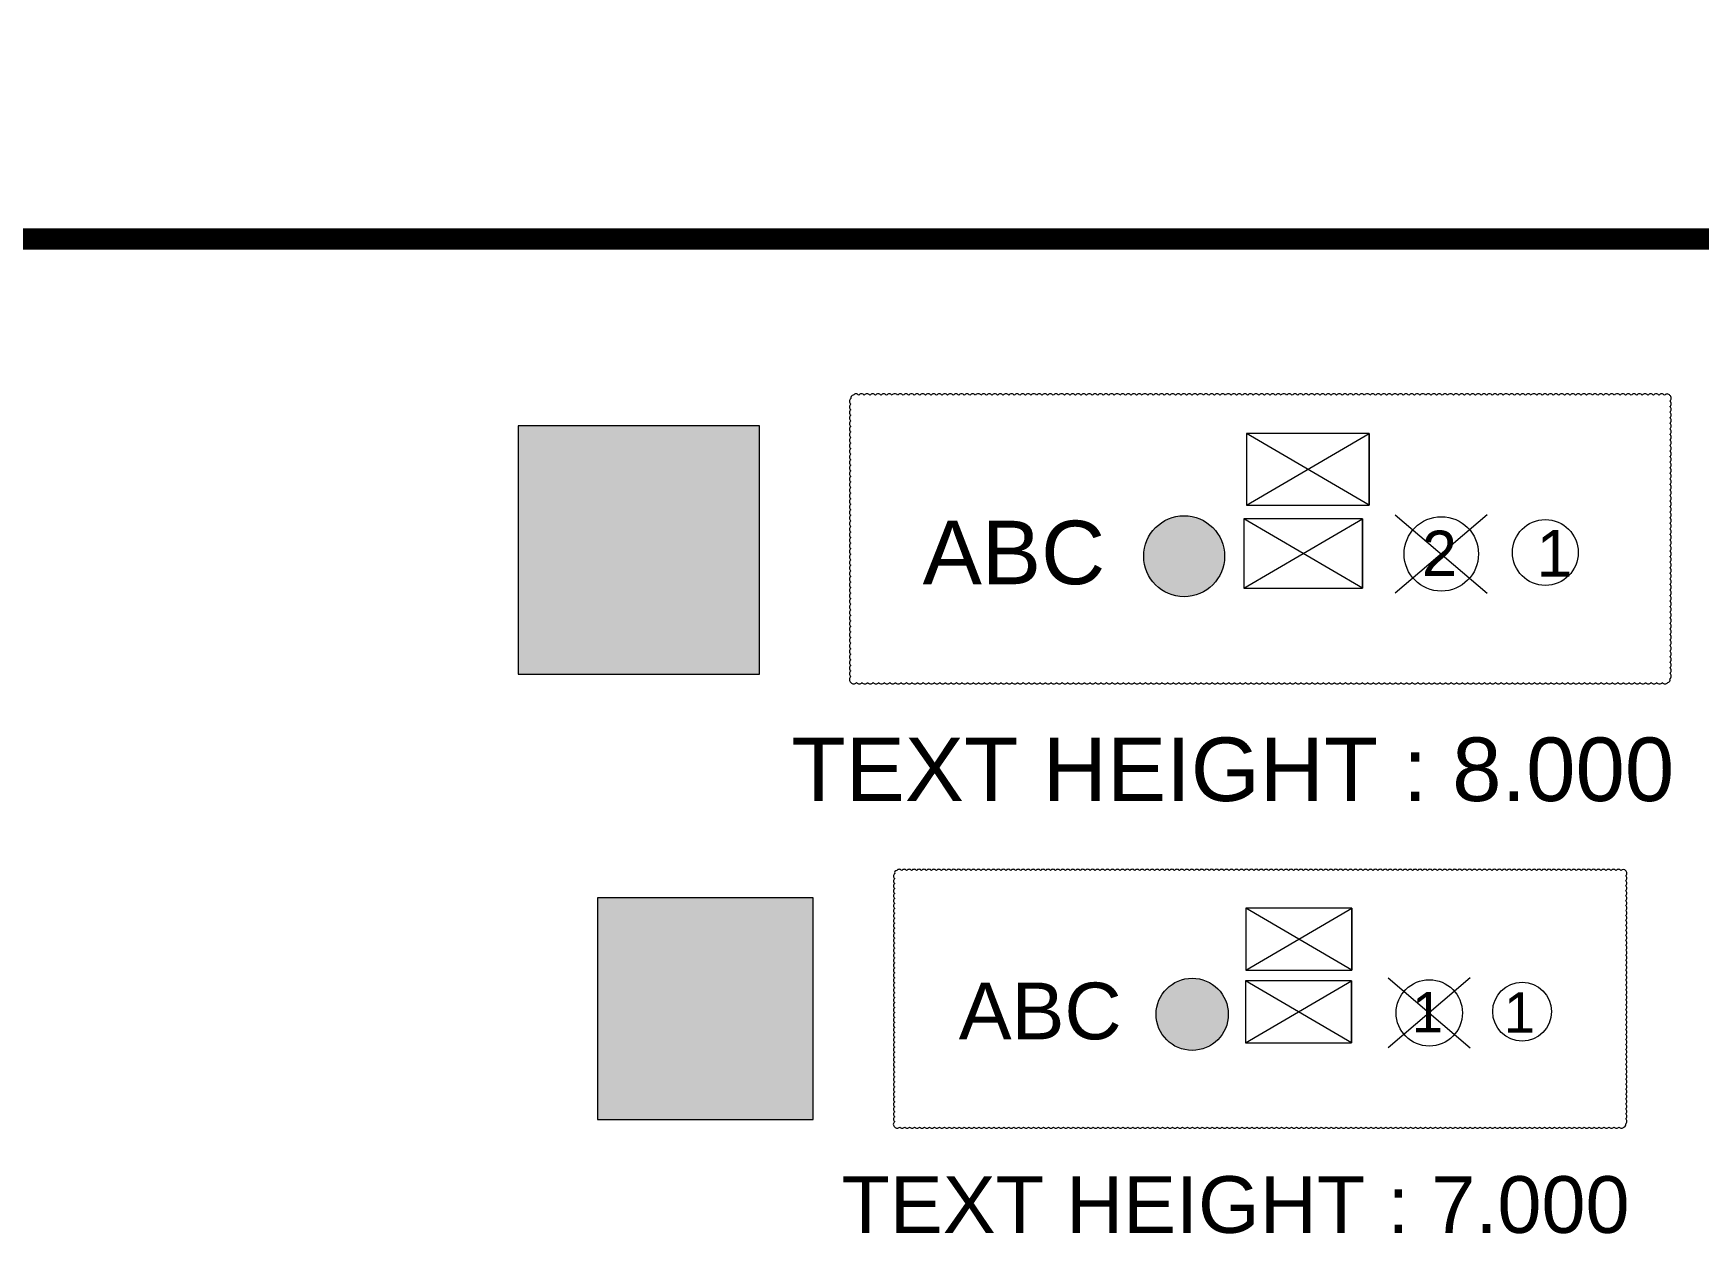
# Model space of a CAD drawing. Header units: inches. Extents: x -2907330 to 774627, y -12404360 to 10502691.
# Drawn here: x 14919.4 to 15129.8, y 250.5 to 402.1 of the extents above; entities that cross this region are included whole.
import ezdxf

# ---------------------------------------------------------------- set-up
doc = ezdxf.new("R2010")
doc.units = ezdxf.units.IN
doc.header["$MEASUREMENT"] = 0
doc.layers.add('CABLE SERVICE', color=7, linetype='Continuous', lineweight=0)
doc.styles.add('style1', font='arial.ttf', dxfattribs={"height": 2})

msp = doc.modelspace()

# ---------------------------------------------------------------- hatches: boundary and pattern name
at = {"lineweight": 0}
h = msp.add_hatch(color=3, dxfattribs=at)
h.dxf.hatch_style = 1
h.paths.add_polyline_path([(15011.12, 352.55), (14980.62, 352.55), (14980.62, 321.19), (15011.12, 321.19)])
h = msp.add_hatch(color=5, dxfattribs=at)
h.dxf.hatch_style = 1
h.paths.add_polyline_path([(15059.64, 336.07, 1), (15069.87, 336.07, 1)])
h = msp.add_hatch(color=3, dxfattribs=at)
h.dxf.hatch_style = 1
h.paths.add_polyline_path([(15017.89, 292.91), (14990.66, 292.91), (14990.66, 264.92), (15017.89, 264.92)])
h = msp.add_hatch(color=5, dxfattribs=at)
h.dxf.hatch_style = 1
h.paths.add_polyline_path([(15061.2, 278.21, 1), (15070.33, 278.21, 1)])

# ---------------------------------------------------------------- linework, layer by layer
at = {"linetype": 'Continuous', "const_width": 2.7}
msp.add_lwpolyline([(15264.58, 2028.86), (12871.15, 2028.86), (12871.15, 376.14), (15264.58, 376.14)], close=True, dxfattribs=at)
at = {"lineweight": 5}
for points in [[(15022.66, 320.12, 0.520567), (15023.36, 320.12, 0.520567), (15024.07, 320.12, 0.520567), (15024.77, 320.12, 0.520567), (15025.47, 320.12, 0.520567), (15026.17, 320.12, 0.520567), (15026.87, 320.12, 0.520567), (15027.58, 320.12, 0.520567), (15028.28, 320.12, 0.520567), (15028.98, 320.12, 0.520567), (15029.68, 320.12, 0.520567), (15030.38, 320.12, 0.520567), (15031.09, 320.12, 0.520567), (15031.79, 320.12, 0.520567), (15032.49, 320.12, 0.520567), (15033.19, 320.12, 0.520567), (15033.89, 320.12, 0.520567), (15034.6, 320.12, 0.520567), (15035.3, 320.12, 0.520567), (15036, 320.12, 0.520567), (15036.7, 320.12, 0.520567), (15037.4, 320.12, 0.520567), (15038.11, 320.12, 0.520567), (15038.81, 320.12, 0.520567), (15039.51, 320.12, 0.520567), (15040.21, 320.12, 0.520567), (15040.91, 320.12, 0.520567), (15041.62, 320.12, 0.520567), (15042.32, 320.12, 0.520567), (15043.02, 320.12, 0.520567), (15043.72, 320.12, 0.520567), (15044.42, 320.12, 0.520567), (15045.13, 320.12, 0.520567), (15045.83, 320.12, 0.520567), (15046.53, 320.12, 0.520567), (15047.23, 320.12, 0.520567), (15047.93, 320.12, 0.520567), (15048.64, 320.12, 0.520567), (15049.34, 320.12, 0.520567), (15050.04, 320.12, 0.520567), (15050.74, 320.12, 0.520567), (15051.44, 320.12, 0.520567), (15052.15, 320.12, 0.520567), (15052.85, 320.12, 0.520567), (15053.55, 320.12, 0.520567), (15054.25, 320.12, 0.520567), (15054.95, 320.12, 0.520567), (15055.66, 320.12, 0.520567), (15056.36, 320.12, 0.520567), (15057.06, 320.12, 0.520567), (15057.76, 320.12, 0.520567), (15058.46, 320.12, 0.520567), (15059.17, 320.12, 0.520567), (15059.87, 320.12, 0.520567), (15060.57, 320.12, 0.520567), (15061.27, 320.12, 0.520567), (15061.97, 320.12, 0.520567), (15062.68, 320.12, 0.520567), (15063.38, 320.12, 0.520567), (15064.08, 320.12, 0.520567), (15064.78, 320.12, 0.520567), (15065.48, 320.12, 0.520567), (15066.19, 320.12, 0.520567), (15066.89, 320.12, 0.520567), (15067.59, 320.12, 0.520567), (15068.29, 320.12, 0.520567), (15068.99, 320.12, 0.520567), (15069.7, 320.12, 0.520567), (15070.4, 320.12, 0.520567), (15071.1, 320.12, 0.520567), (15071.8, 320.12, 0.520567), (15072.5, 320.12, 0.520567), (15073.21, 320.12, 0.520567), (15073.91, 320.12, 0.520567), (15074.61, 320.12, 0.520567), (15075.31, 320.12, 0.520567), (15076.01, 320.12, 0.520567), (15076.72, 320.12, 0.520567), (15077.42, 320.12, 0.520567), (15078.12, 320.12, 0.520567), (15078.82, 320.12, 0.520567), (15079.52, 320.12, 0.520567), (15080.23, 320.12, 0.520567), (15080.93, 320.12, 0.520567), (15081.63, 320.12, 0.520567), (15082.33, 320.12, 0.520567), (15083.03, 320.12, 0.520567), (15083.74, 320.12, 0.520567), (15084.44, 320.12, 0.520567), (15085.14, 320.12, 0.520567), (15085.84, 320.12, 0.520567), (15086.54, 320.12, 0.520567), (15087.25, 320.12, 0.520567), (15087.95, 320.12, 0.520567), (15088.65, 320.12, 0.520567), (15089.35, 320.12, 0.520567), (15090.05, 320.12, 0.520567), (15090.76, 320.12, 0.520567), (15091.46, 320.12, 0.520567), (15092.16, 320.12, 0.520567), (15092.86, 320.12, 0.520567), (15093.56, 320.12, 0.520567), (15094.27, 320.12, 0.520567), (15094.97, 320.12, 0.520567), (15095.67, 320.12, 0.520567), (15096.37, 320.12, 0.520567), (15097.07, 320.12, 0.520567), (15097.78, 320.12, 0.520567), (15098.48, 320.12, 0.520567), (15099.18, 320.12, 0.520567), (15099.88, 320.12, 0.520567), (15100.58, 320.12, 0.520567), (15101.29, 320.12, 0.520567), (15101.99, 320.12, 0.520567), (15102.69, 320.12, 0.520567), (15103.39, 320.12, 0.520567), (15104.09, 320.12, 0.520567), (15104.8, 320.12, 0.520567), (15105.5, 320.12, 0.520567), (15106.2, 320.12, 0.520567), (15106.9, 320.12, 0.520567), (15107.6, 320.12, 0.520567), (15108.31, 320.12, 0.520567), (15109.01, 320.12, 0.520567), (15109.71, 320.12, 0.520567), (15110.41, 320.12, 0.520567), (15111.11, 320.12, 0.520567), (15111.82, 320.12, 0.520567), (15112.52, 320.12, 0.520567), (15113.22, 320.12, 0.520567), (15113.92, 320.12, 0.520567), (15114.62, 320.12, 0.520567), (15115.33, 320.12, 0.520567), (15116.03, 320.12, 0.520567), (15116.73, 320.12, 0.520567), (15117.43, 320.12, 0.520567), (15118.13, 320.12, 0.520567), (15118.84, 320.12, 0.520567), (15119.54, 320.12, 0.520567), (15120.24, 320.12, 0.520567), (15120.94, 320.12, 0.520567), (15121.64, 320.12, 0.520567), (15122.35, 320.12, 0.520567), (15123.05, 320.12, 0.520567), (15123.75, 320.12, 0.520567), (15124.45, 320.12, 0.520567), (15125.15, 320.12, 0.520567), (15125.85, 320.12, 0.520567), (15126.11, 320.57, 0.520567), (15126.11, 321.28, 0.520567), (15126.11, 321.98, 0.520567), (15126.11, 322.68, 0.520567), (15126.11, 323.38, 0.520567), (15126.11, 324.08, 0.520567), (15126.11, 324.79, 0.520567), (15126.11, 325.49, 0.520567), (15126.11, 326.19, 0.520567), (15126.11, 326.89, 0.520567), (15126.11, 327.59, 0.520567), (15126.11, 328.3, 0.520567), (15126.11, 329, 0.520567), (15126.11, 329.7, 0.520567), (15126.11, 330.4, 0.520567), (15126.11, 331.1, 0.520567), (15126.11, 331.81, 0.520567), (15126.11, 332.51, 0.520567), (15126.11, 333.21, 0.520567), (15126.11, 333.91, 0.520567), (15126.11, 334.61, 0.520567), (15126.11, 335.32, 0.520567), (15126.11, 336.02, 0.520567), (15126.11, 336.72, 0.520567), (15126.11, 337.42, 0.520567), (15126.11, 338.12, 0.520567), (15126.11, 338.83, 0.520567), (15126.11, 339.53, 0.520567), (15126.11, 340.23, 0.520567), (15126.11, 340.93, 0.520567), (15126.11, 341.63, 0.520567), (15126.11, 342.34, 0.520567), (15126.11, 343.04, 0.520567), (15126.11, 343.74, 0.520567), (15126.11, 344.44, 0.520567), (15126.11, 345.14, 0.520567), (15126.11, 345.85, 0.520567), (15126.11, 346.55, 0.520567), (15126.11, 347.25, 0.520567), (15126.11, 347.95, 0.520567), (15126.11, 348.65, 0.520567), (15126.11, 349.36, 0.520567), (15126.11, 350.06, 0.520567), (15126.11, 350.76, 0.520567), (15126.11, 351.46, 0.520567), (15126.11, 352.16, 0.520567), (15126.11, 352.87, 0.520567), (15126.11, 353.57, 0.520567), (15126.11, 354.27, 0.520567), (15126.11, 354.97, 0.520567), (15126.11, 355.67, 0.520567), (15126.11, 356.38, 0.520567), (15125.43, 356.4, 0.520567), (15124.73, 356.4, 0.520567), (15124.03, 356.4, 0.520567), (15123.33, 356.4, 0.520567), (15122.62, 356.4, 0.520567), (15121.92, 356.4, 0.520567), (15121.22, 356.4, 0.520567), (15120.52, 356.4, 0.520567), (15119.82, 356.4, 0.520567), (15119.11, 356.4, 0.520567), (15118.41, 356.4, 0.520567), (15117.71, 356.4, 0.520567), (15117.01, 356.4, 0.520567), (15116.31, 356.4, 0.520567), (15115.6, 356.4, 0.520567), (15114.9, 356.4, 0.520567), (15114.2, 356.4, 0.520567), (15113.5, 356.4, 0.520567), (15112.8, 356.4, 0.520567), (15112.09, 356.4, 0.520567), (15111.39, 356.4, 0.520567), (15110.69, 356.4, 0.520567), (15109.99, 356.4, 0.520567), (15109.29, 356.4, 0.520567), (15108.58, 356.4, 0.520567), (15107.88, 356.4, 0.520567), (15107.18, 356.4, 0.520567), (15106.48, 356.4, 0.520567), (15105.78, 356.4, 0.520567), (15105.07, 356.4, 0.520567), (15104.37, 356.4, 0.520567), (15103.67, 356.4, 0.520567), (15102.97, 356.4, 0.520567), (15102.27, 356.4, 0.520567), (15101.56, 356.4, 0.520567), (15100.86, 356.4, 0.520567), (15100.16, 356.4, 0.520567), (15099.46, 356.4, 0.520567), (15098.76, 356.4, 0.520567), (15098.05, 356.4, 0.520567), (15097.35, 356.4, 0.520567), (15096.65, 356.4, 0.520567), (15095.95, 356.4, 0.520567), (15095.25, 356.4, 0.520567), (15094.54, 356.4, 0.520567), (15093.84, 356.4, 0.520567), (15093.14, 356.4, 0.520567), (15092.44, 356.4, 0.520567), (15091.74, 356.4, 0.520567), (15091.03, 356.4, 0.520567), (15090.33, 356.4, 0.520567), (15089.63, 356.4, 0.520567), (15088.93, 356.4, 0.520567), (15088.23, 356.4, 0.520567), (15087.52, 356.4, 0.520567), (15086.82, 356.4, 0.520567), (15086.12, 356.4, 0.520567), (15085.42, 356.4, 0.520567), (15084.72, 356.4, 0.520567), (15084.01, 356.4, 0.520567), (15083.31, 356.4, 0.520567), (15082.61, 356.4, 0.520567), (15081.91, 356.4, 0.520567), (15081.21, 356.4, 0.520567), (15080.5, 356.4, 0.520567), (15079.8, 356.4, 0.520567), (15079.1, 356.4, 0.520567), (15078.4, 356.4, 0.520567), (15077.7, 356.4, 0.520567), (15076.99, 356.4, 0.520567), (15076.29, 356.4, 0.520567), (15075.59, 356.4, 0.520567), (15074.89, 356.4, 0.520567), (15074.19, 356.4, 0.520567), (15073.48, 356.4, 0.520567), (15072.78, 356.4, 0.520567), (15072.08, 356.4, 0.520567), (15071.38, 356.4, 0.520567), (15070.68, 356.4, 0.520567), (15069.97, 356.4, 0.520567), (15069.27, 356.4, 0.520567), (15068.57, 356.4, 0.520567), (15067.87, 356.4, 0.520567), (15067.17, 356.4, 0.520567), (15066.46, 356.4, 0.520567), (15065.76, 356.4, 0.520567), (15065.06, 356.4, 0.520567), (15064.36, 356.4, 0.520567), (15063.66, 356.4, 0.520567), (15062.95, 356.4, 0.520567), (15062.25, 356.4, 0.520567), (15061.55, 356.4, 0.520567), (15060.85, 356.4, 0.520567), (15060.15, 356.4, 0.520567), (15059.44, 356.4, 0.520567), (15058.74, 356.4, 0.520567), (15058.04, 356.4, 0.520567), (15057.34, 356.4, 0.520567), (15056.64, 356.4, 0.520567), (15055.93, 356.4, 0.520567), (15055.23, 356.4, 0.520567), (15054.53, 356.4, 0.520567), (15053.83, 356.4, 0.520567), (15053.13, 356.4, 0.520567), (15052.42, 356.4, 0.520567), (15051.72, 356.4, 0.520567), (15051.02, 356.4, 0.520567), (15050.32, 356.4, 0.520567), (15049.62, 356.4, 0.520567), (15048.91, 356.4, 0.520567), (15048.21, 356.4, 0.520567), (15047.51, 356.4, 0.520567), (15046.81, 356.4, 0.520567), (15046.11, 356.4, 0.520567), (15045.4, 356.4, 0.520567), (15044.7, 356.4, 0.520567), (15044, 356.4, 0.520567), (15043.3, 356.4, 0.520567), (15042.6, 356.4, 0.520567), (15041.89, 356.4, 0.520567), (15041.19, 356.4, 0.520567), (15040.49, 356.4, 0.520567), (15039.79, 356.4, 0.520567), (15039.09, 356.4, 0.520567), (15038.38, 356.4, 0.520567), (15037.68, 356.4, 0.520567), (15036.98, 356.4, 0.520567), (15036.28, 356.4, 0.520567), (15035.58, 356.4, 0.520567), (15034.87, 356.4, 0.520567), (15034.17, 356.4, 0.520567), (15033.47, 356.4, 0.520567), (15032.77, 356.4, 0.520567), (15032.07, 356.4, 0.520567), (15031.36, 356.4, 0.520567), (15030.66, 356.4, 0.520567), (15029.96, 356.4, 0.520567), (15029.26, 356.4, 0.520567), (15028.56, 356.4, 0.520567), (15027.85, 356.4, 0.520567), (15027.15, 356.4, 0.520567), (15026.45, 356.4, 0.520567), (15025.75, 356.4, 0.520567), (15025.05, 356.4, 0.520567), (15024.34, 356.4, 0.520567), (15023.64, 356.4, 0.520567), (15022.94, 356.4, 0.520567), (15022.66, 355.98, 0.520567), (15022.66, 355.28, 0.520567), (15022.66, 354.58, 0.520567), (15022.66, 353.87, 0.520567), (15022.66, 353.17, 0.520567), (15022.66, 352.47, 0.520567), (15022.66, 351.77, 0.520567), (15022.66, 351.07, 0.520567), (15022.66, 350.36, 0.520567), (15022.66, 349.66, 0.520567), (15022.66, 348.96, 0.520567), (15022.66, 348.26, 0.520567), (15022.66, 347.56, 0.520567), (15022.66, 346.85, 0.520567), (15022.66, 346.15, 0.520567), (15022.66, 345.45, 0.520567), (15022.66, 344.75, 0.520567), (15022.66, 344.05, 0.520567), (15022.66, 343.34, 0.520567), (15022.66, 342.64, 0.520567), (15022.66, 341.94, 0.520567), (15022.66, 341.24, 0.520567), (15022.66, 340.54, 0.520567), (15022.66, 339.83, 0.520567), (15022.66, 339.13, 0.520567), (15022.66, 338.43, 0.520567), (15022.66, 337.73, 0.520567), (15022.66, 337.03, 0.520567), (15022.66, 336.32, 0.520567), (15022.66, 335.62, 0.520567), (15022.66, 334.92, 0.520567), (15022.66, 334.22, 0.520567), (15022.66, 333.52, 0.520567), (15022.66, 332.81, 0.520567), (15022.66, 332.11, 0.520567), (15022.66, 331.41, 0.520567), (15022.66, 330.71, 0.520567), (15022.66, 330.01, 0.520567), (15022.66, 329.3, 0.520567), (15022.66, 328.6, 0.520567), (15022.66, 327.9, 0.520567), (15022.66, 327.2, 0.520567), (15022.66, 326.5, 0.520567), (15022.66, 325.79, 0.520567), (15022.66, 325.09, 0.520567), (15022.66, 324.39, 0.520567), (15022.66, 323.69, 0.520567), (15022.66, 322.99, 0.520567), (15022.66, 322.28, 0.520567), (15022.66, 321.58, 0.520567), (15022.66, 320.88, 0.520567)], [(15028.19, 263.97, 0.520567), (15028.82, 263.97, 0.520567), (15029.45, 263.97, 0.520567), (15030.07, 263.97, 0.520567), (15030.7, 263.97, 0.520567), (15031.33, 263.97, 0.520567), (15031.95, 263.97, 0.520567), (15032.58, 263.97, 0.520567), (15033.21, 263.97, 0.520567), (15033.83, 263.97, 0.520567), (15034.46, 263.97, 0.520567), (15035.09, 263.97, 0.520567), (15035.71, 263.97, 0.520567), (15036.34, 263.97, 0.520567), (15036.97, 263.97, 0.520567), (15037.59, 263.97, 0.520567), (15038.22, 263.97, 0.520567), (15038.84, 263.97, 0.520567), (15039.47, 263.97, 0.520567), (15040.1, 263.97, 0.520567), (15040.72, 263.97, 0.520567), (15041.35, 263.97, 0.520567), (15041.98, 263.97, 0.520567), (15042.6, 263.97, 0.520567), (15043.23, 263.97, 0.520567), (15043.86, 263.97, 0.520567), (15044.48, 263.97, 0.520567), (15045.11, 263.97, 0.520567), (15045.74, 263.97, 0.520567), (15046.36, 263.97, 0.520567), (15046.99, 263.97, 0.520567), (15047.62, 263.97, 0.520567), (15048.24, 263.97, 0.520567), (15048.87, 263.97, 0.520567), (15049.5, 263.97, 0.520567), (15050.12, 263.97, 0.520567), (15050.75, 263.97, 0.520567), (15051.38, 263.97, 0.520567), (15052, 263.97, 0.520567), (15052.63, 263.97, 0.520567), (15053.26, 263.97, 0.520567), (15053.88, 263.97, 0.520567), (15054.51, 263.97, 0.520567), (15055.14, 263.97, 0.520567), (15055.76, 263.97, 0.520567), (15056.39, 263.97, 0.520567), (15057.02, 263.97, 0.520567), (15057.64, 263.97, 0.520567), (15058.27, 263.97, 0.520567), (15058.9, 263.97, 0.520567), (15059.52, 263.97, 0.520567), (15060.15, 263.97, 0.520567), (15060.78, 263.97, 0.520567), (15061.4, 263.97, 0.520567), (15062.03, 263.97, 0.520567), (15062.66, 263.97, 0.520567), (15063.28, 263.97, 0.520567), (15063.91, 263.97, 0.520567), (15064.54, 263.97, 0.520567), (15065.16, 263.97, 0.520567), (15065.79, 263.97, 0.520567), (15066.42, 263.97, 0.520567), (15067.04, 263.97, 0.520567), (15067.67, 263.97, 0.520567), (15068.3, 263.97, 0.520567), (15068.92, 263.97, 0.520567), (15069.55, 263.97, 0.520567), (15070.18, 263.97, 0.520567), (15070.8, 263.97, 0.520567), (15071.43, 263.97, 0.520567), (15072.06, 263.97, 0.520567), (15072.68, 263.97, 0.520567), (15073.31, 263.97, 0.520567), (15073.94, 263.97, 0.520567), (15074.56, 263.97, 0.520567), (15075.19, 263.97, 0.520567), (15075.82, 263.97, 0.520567), (15076.44, 263.97, 0.520567), (15077.07, 263.97, 0.520567), (15077.7, 263.97, 0.520567), (15078.32, 263.97, 0.520567), (15078.95, 263.97, 0.520567), (15079.57, 263.97, 0.520567), (15080.2, 263.97, 0.520567), (15080.83, 263.97, 0.520567), (15081.45, 263.97, 0.520567), (15082.08, 263.97, 0.520567), (15082.71, 263.97, 0.520567), (15083.33, 263.97, 0.520567), (15083.96, 263.97, 0.520567), (15084.59, 263.97, 0.520567), (15085.21, 263.97, 0.520567), (15085.84, 263.97, 0.520567), (15086.47, 263.97, 0.520567), (15087.09, 263.97, 0.520567), (15087.72, 263.97, 0.520567), (15088.35, 263.97, 0.520567), (15088.97, 263.97, 0.520567), (15089.6, 263.97, 0.520567), (15090.23, 263.97, 0.520567), (15090.85, 263.97, 0.520567), (15091.48, 263.97, 0.520567), (15092.11, 263.97, 0.520567), (15092.73, 263.97, 0.520567), (15093.36, 263.97, 0.520567), (15093.99, 263.97, 0.520567), (15094.61, 263.97, 0.520567), (15095.24, 263.97, 0.520567), (15095.87, 263.97, 0.520567), (15096.49, 263.97, 0.520567), (15097.12, 263.97, 0.520567), (15097.75, 263.97, 0.520567), (15098.37, 263.97, 0.520567), (15099, 263.97, 0.520567), (15099.63, 263.97, 0.520567), (15100.25, 263.97, 0.520567), (15100.88, 263.97, 0.520567), (15101.51, 263.97, 0.520567), (15102.13, 263.97, 0.520567), (15102.76, 263.97, 0.520567), (15103.39, 263.97, 0.520567), (15104.01, 263.97, 0.520567), (15104.64, 263.97, 0.520567), (15105.27, 263.97, 0.520567), (15105.89, 263.97, 0.520567), (15106.52, 263.97, 0.520567), (15107.15, 263.97, 0.520567), (15107.77, 263.97, 0.520567), (15108.4, 263.97, 0.520567), (15109.03, 263.97, 0.520567), (15109.65, 263.97, 0.520567), (15110.28, 263.97, 0.520567), (15110.91, 263.97, 0.520567), (15111.53, 263.97, 0.520567), (15112.16, 263.97, 0.520567), (15112.79, 263.97, 0.520567), (15113.41, 263.97, 0.520567), (15114.04, 263.97, 0.520567), (15114.67, 263.97, 0.520567), (15115.29, 263.97, 0.520567), (15115.92, 263.97, 0.520567), (15116.55, 263.97, 0.520567), (15117.17, 263.97, 0.520567), (15117.8, 263.97, 0.520567), (15118.43, 263.97, 0.520567), (15119.05, 263.97, 0.520567), (15119.68, 263.97, 0.520567), (15120.3, 263.97, 0.520567), (15120.53, 264.37, 0.520567), (15120.53, 265, 0.520567), (15120.53, 265.63, 0.520567), (15120.53, 266.25, 0.520567), (15120.53, 266.88, 0.520567), (15120.53, 267.51, 0.520567), (15120.53, 268.13, 0.520567), (15120.53, 268.76, 0.520567), (15120.53, 269.39, 0.520567), (15120.53, 270.01, 0.520567), (15120.53, 270.64, 0.520567), (15120.53, 271.27, 0.520567), (15120.53, 271.89, 0.520567), (15120.53, 272.52, 0.520567), (15120.53, 273.15, 0.520567), (15120.53, 273.77, 0.520567), (15120.53, 274.4, 0.520567), (15120.53, 275.03, 0.520567), (15120.53, 275.65, 0.520567), (15120.53, 276.28, 0.520567), (15120.53, 276.91, 0.520567), (15120.53, 277.53, 0.520567), (15120.53, 278.16, 0.520567), (15120.53, 278.79, 0.520567), (15120.53, 279.41, 0.520567), (15120.53, 280.04, 0.520567), (15120.53, 280.67, 0.520567), (15120.53, 281.29, 0.520567), (15120.53, 281.92, 0.520567), (15120.53, 282.55, 0.520567), (15120.53, 283.17, 0.520567), (15120.53, 283.8, 0.520567), (15120.53, 284.43, 0.520567), (15120.53, 285.05, 0.520567), (15120.53, 285.68, 0.520567), (15120.53, 286.31, 0.520567), (15120.53, 286.93, 0.520567), (15120.53, 287.56, 0.520567), (15120.53, 288.19, 0.520567), (15120.53, 288.81, 0.520567), (15120.53, 289.44, 0.520567), (15120.53, 290.07, 0.520567), (15120.53, 290.69, 0.520567), (15120.53, 291.32, 0.520567), (15120.53, 291.95, 0.520567), (15120.53, 292.57, 0.520567), (15120.53, 293.2, 0.520567), (15120.53, 293.83, 0.520567), (15120.53, 294.45, 0.520567), (15120.53, 295.08, 0.520567), (15120.53, 295.71, 0.520567), (15120.53, 296.33, 0.520567), (15119.93, 296.36, 0.520567), (15119.3, 296.36, 0.520567), (15118.67, 296.36, 0.520567), (15118.05, 296.36, 0.520567), (15117.42, 296.36, 0.520567), (15116.79, 296.36, 0.520567), (15116.17, 296.36, 0.520567), (15115.54, 296.36, 0.520567), (15114.91, 296.36, 0.520567), (15114.29, 296.36, 0.520567), (15113.66, 296.36, 0.520567), (15113.03, 296.36, 0.520567), (15112.41, 296.36, 0.520567), (15111.78, 296.36, 0.520567), (15111.15, 296.36, 0.520567), (15110.53, 296.36, 0.520567), (15109.9, 296.36, 0.520567), (15109.27, 296.36, 0.520567), (15108.65, 296.36, 0.520567), (15108.02, 296.36, 0.520567), (15107.39, 296.36, 0.520567), (15106.77, 296.36, 0.520567), (15106.14, 296.36, 0.520567), (15105.51, 296.36, 0.520567), (15104.89, 296.36, 0.520567), (15104.26, 296.36, 0.520567), (15103.63, 296.36, 0.520567), (15103.01, 296.36, 0.520567), (15102.38, 296.36, 0.520567), (15101.75, 296.36, 0.520567), (15101.13, 296.36, 0.520567), (15100.5, 296.36, 0.520567), (15099.87, 296.36, 0.520567), (15099.25, 296.36, 0.520567), (15098.62, 296.36, 0.520567), (15097.99, 296.36, 0.520567), (15097.37, 296.36, 0.520567), (15096.74, 296.36, 0.520567), (15096.12, 296.36, 0.520567), (15095.49, 296.36, 0.520567), (15094.86, 296.36, 0.520567), (15094.24, 296.36, 0.520567), (15093.61, 296.36, 0.520567), (15092.98, 296.36, 0.520567), (15092.36, 296.36, 0.520567), (15091.73, 296.36, 0.520567), (15091.1, 296.36, 0.520567), (15090.48, 296.36, 0.520567), (15089.85, 296.36, 0.520567), (15089.22, 296.36, 0.520567), (15088.6, 296.36, 0.520567), (15087.97, 296.36, 0.520567), (15087.34, 296.36, 0.520567), (15086.72, 296.36, 0.520567), (15086.09, 296.36, 0.520567), (15085.46, 296.36, 0.520567), (15084.84, 296.36, 0.520567), (15084.21, 296.36, 0.520567), (15083.58, 296.36, 0.520567), (15082.96, 296.36, 0.520567), (15082.33, 296.36, 0.520567), (15081.7, 296.36, 0.520567), (15081.08, 296.36, 0.520567), (15080.45, 296.36, 0.520567), (15079.82, 296.36, 0.520567), (15079.2, 296.36, 0.520567), (15078.57, 296.36, 0.520567), (15077.94, 296.36, 0.520567), (15077.32, 296.36, 0.520567), (15076.69, 296.36, 0.520567), (15076.06, 296.36, 0.520567), (15075.44, 296.36, 0.520567), (15074.81, 296.36, 0.520567), (15074.18, 296.36, 0.520567), (15073.56, 296.36, 0.520567), (15072.93, 296.36, 0.520567), (15072.3, 296.36, 0.520567), (15071.68, 296.36, 0.520567), (15071.05, 296.36, 0.520567), (15070.42, 296.36, 0.520567), (15069.8, 296.36, 0.520567), (15069.17, 296.36, 0.520567), (15068.54, 296.36, 0.520567), (15067.92, 296.36, 0.520567), (15067.29, 296.36, 0.520567), (15066.66, 296.36, 0.520567), (15066.04, 296.36, 0.520567), (15065.41, 296.36, 0.520567), (15064.78, 296.36, 0.520567), (15064.16, 296.36, 0.520567), (15063.53, 296.36, 0.520567), (15062.9, 296.36, 0.520567), (15062.28, 296.36, 0.520567), (15061.65, 296.36, 0.520567), (15061.02, 296.36, 0.520567), (15060.4, 296.36, 0.520567), (15059.77, 296.36, 0.520567), (15059.14, 296.36, 0.520567), (15058.52, 296.36, 0.520567), (15057.89, 296.36, 0.520567), (15057.27, 296.36, 0.520567), (15056.64, 296.36, 0.520567), (15056.01, 296.36, 0.520567), (15055.39, 296.36, 0.520567), (15054.76, 296.36, 0.520567), (15054.13, 296.36, 0.520567), (15053.51, 296.36, 0.520567), (15052.88, 296.36, 0.520567), (15052.25, 296.36, 0.520567), (15051.63, 296.36, 0.520567), (15051, 296.36, 0.520567), (15050.37, 296.36, 0.520567), (15049.75, 296.36, 0.520567), (15049.12, 296.36, 0.520567), (15048.49, 296.36, 0.520567), (15047.87, 296.36, 0.520567), (15047.24, 296.36, 0.520567), (15046.61, 296.36, 0.520567), (15045.99, 296.36, 0.520567), (15045.36, 296.36, 0.520567), (15044.73, 296.36, 0.520567), (15044.11, 296.36, 0.520567), (15043.48, 296.36, 0.520567), (15042.85, 296.36, 0.520567), (15042.23, 296.36, 0.520567), (15041.6, 296.36, 0.520567), (15040.97, 296.36, 0.520567), (15040.35, 296.36, 0.520567), (15039.72, 296.36, 0.520567), (15039.09, 296.36, 0.520567), (15038.47, 296.36, 0.520567), (15037.84, 296.36, 0.520567), (15037.21, 296.36, 0.520567), (15036.59, 296.36, 0.520567), (15035.96, 296.36, 0.520567), (15035.33, 296.36, 0.520567), (15034.71, 296.36, 0.520567), (15034.08, 296.36, 0.520567), (15033.45, 296.36, 0.520567), (15032.83, 296.36, 0.520567), (15032.2, 296.36, 0.520567), (15031.57, 296.36, 0.520567), (15030.95, 296.36, 0.520567), (15030.32, 296.36, 0.520567), (15029.69, 296.36, 0.520567), (15029.07, 296.36, 0.520567), (15028.44, 296.36, 0.520567), (15028.19, 295.98, 0.520567), (15028.19, 295.35, 0.520567), (15028.19, 294.73, 0.520567), (15028.19, 294.1, 0.520567), (15028.19, 293.47, 0.520567), (15028.19, 292.85, 0.520567), (15028.19, 292.22, 0.520567), (15028.19, 291.59, 0.520567), (15028.19, 290.97, 0.520567), (15028.19, 290.34, 0.520567), (15028.19, 289.71, 0.520567), (15028.19, 289.09, 0.520567), (15028.19, 288.46, 0.520567), (15028.19, 287.83, 0.520567), (15028.19, 287.21, 0.520567), (15028.19, 286.58, 0.520567), (15028.19, 285.95, 0.520567), (15028.19, 285.33, 0.520567), (15028.19, 284.7, 0.520567), (15028.19, 284.07, 0.520567), (15028.19, 283.45, 0.520567), (15028.19, 282.82, 0.520567), (15028.19, 282.19, 0.520567), (15028.19, 281.57, 0.520567), (15028.19, 280.94, 0.520567), (15028.19, 280.31, 0.520567), (15028.19, 279.69, 0.520567), (15028.19, 279.06, 0.520567), (15028.19, 278.43, 0.520567), (15028.19, 277.81, 0.520567), (15028.19, 277.18, 0.520567), (15028.19, 276.55, 0.520567), (15028.19, 275.93, 0.520567), (15028.19, 275.3, 0.520567), (15028.19, 274.67, 0.520567), (15028.19, 274.05, 0.520567), (15028.19, 273.42, 0.520567), (15028.19, 272.79, 0.520567), (15028.19, 272.17, 0.520567), (15028.19, 271.54, 0.520567), (15028.19, 270.91, 0.520567), (15028.19, 270.29, 0.520567), (15028.19, 269.66, 0.520567), (15028.19, 269.03, 0.520567), (15028.19, 268.41, 0.520567), (15028.19, 267.78, 0.520567), (15028.19, 267.15, 0.520567), (15028.19, 266.53, 0.520567), (15028.19, 265.9, 0.520567), (15028.19, 265.27, 0.520567), (15028.19, 264.65, 0.520567)]]:
    msp.add_lwpolyline(points, format="xyb", close=True, dxfattribs=at)
at = {"color": 5, "lineweight": 0}
for points in [[(14980.62, 321.19), (15011.12, 321.19), (15011.12, 352.55), (14980.62, 352.55)], [(14990.66, 264.92), (15017.89, 264.92), (15017.89, 292.91), (14990.66, 292.91)]]:
    msp.add_lwpolyline(points, close=True, dxfattribs=at)
at = {"color": 1, "lineweight": 0}
for points in [[(15088.11, 351.58), (15072.61, 351.58), (15072.61, 342.51), (15088.11, 342.51)], [(15085.94, 291.6), (15072.55, 291.6), (15072.55, 283.77), (15085.94, 283.77)]]:
    msp.add_lwpolyline(points, close=True, dxfattribs=at)
for points in [[(15072.61, 342.51), (15088.11, 351.58), (15088.11, 342.51), (15072.61, 351.58)], [(15072.55, 283.77), (15085.94, 291.6), (15085.94, 283.77), (15072.55, 291.6)]]:
    msp.add_lwpolyline(points, dxfattribs=at)
at = {"color": 30, "lineweight": 0}
for points in [[(15087.3, 340.8), (15072.3, 340.8), (15072.3, 332.03), (15087.3, 332.03)], [(15085.89, 282.43), (15072.5, 282.43), (15072.5, 274.6), (15085.89, 274.6)]]:
    msp.add_lwpolyline(points, close=True, dxfattribs=at)
for points in [[(15072.3, 332.03), (15087.3, 340.8), (15087.3, 332.03), (15072.3, 340.8)], [(15072.5, 274.6), (15085.89, 282.43), (15085.89, 274.6), (15072.5, 282.43)]]:
    msp.add_lwpolyline(points, dxfattribs=at)
at = {"lineweight": 0}
for centre, radius in [((15064.75, 336.07), 5.11), ((15097.24, 336.36), 4.7), ((15110.38, 336.54), 4.16), ((15065.77, 278.21), 4.56), ((15095.72, 278.39), 4.19), ((15107.45, 278.55), 3.72)]:
    msp.add_circle(centre, radius, dxfattribs=at)
at = {"layer": 'CABLE SERVICE', "lineweight": 0}
for p, q in [((15091.43, 341.3), (15103.05, 331.42)), ((15103.05, 341.3), (15091.43, 331.42)), ((15090.54, 282.8), (15100.9, 273.99)), ((15100.9, 282.8), (15090.54, 273.99))]:
    msp.add_line(p, q, dxfattribs=at)

# ---------------------------------------------------------------- texts
at = {"layer": 'CABLE SERVICE', "style": 'style1'}
for s, height, p in [('2', 5.72, (15094.78, 333.58)), ('1', 5.91, (15109.23, 333.48)), ('1', 5.1, (15093.52, 275.91)), ('1', 5.1, (15105.14, 275.89))]:
    msp.add_text(s, height=height, dxfattribs=at).set_placement(p)
at = {"layer": 'CABLE SERVICE', "lineweight": 5, "attachment_point": 1, "style": 'style1'}
for s, width, gutter_width, insert, char_height in [('ABC', 31.0249, 14.04, (15031.72, 340.56), 8.027), ('\\pxqc;TEXT HEIGHT : 8.000', 130.2414, 14.04, (15005.78, 313.17), 8.0266), ('ABC', 27.6937, 12.53, (15036.28, 282.21), 7.165), ('\\pxqc;TEXT HEIGHT : 7.000', 116.257, 12.53, (15013.12, 257.76), 7.1648)]:
    msp.add_mtext_dynamic_manual_height_columns(s, width=width, gutter_width=gutter_width, heights=[0], dxfattribs=dict(at, insert=insert, char_height=char_height))

doc.saveas('drawing.dxf')
